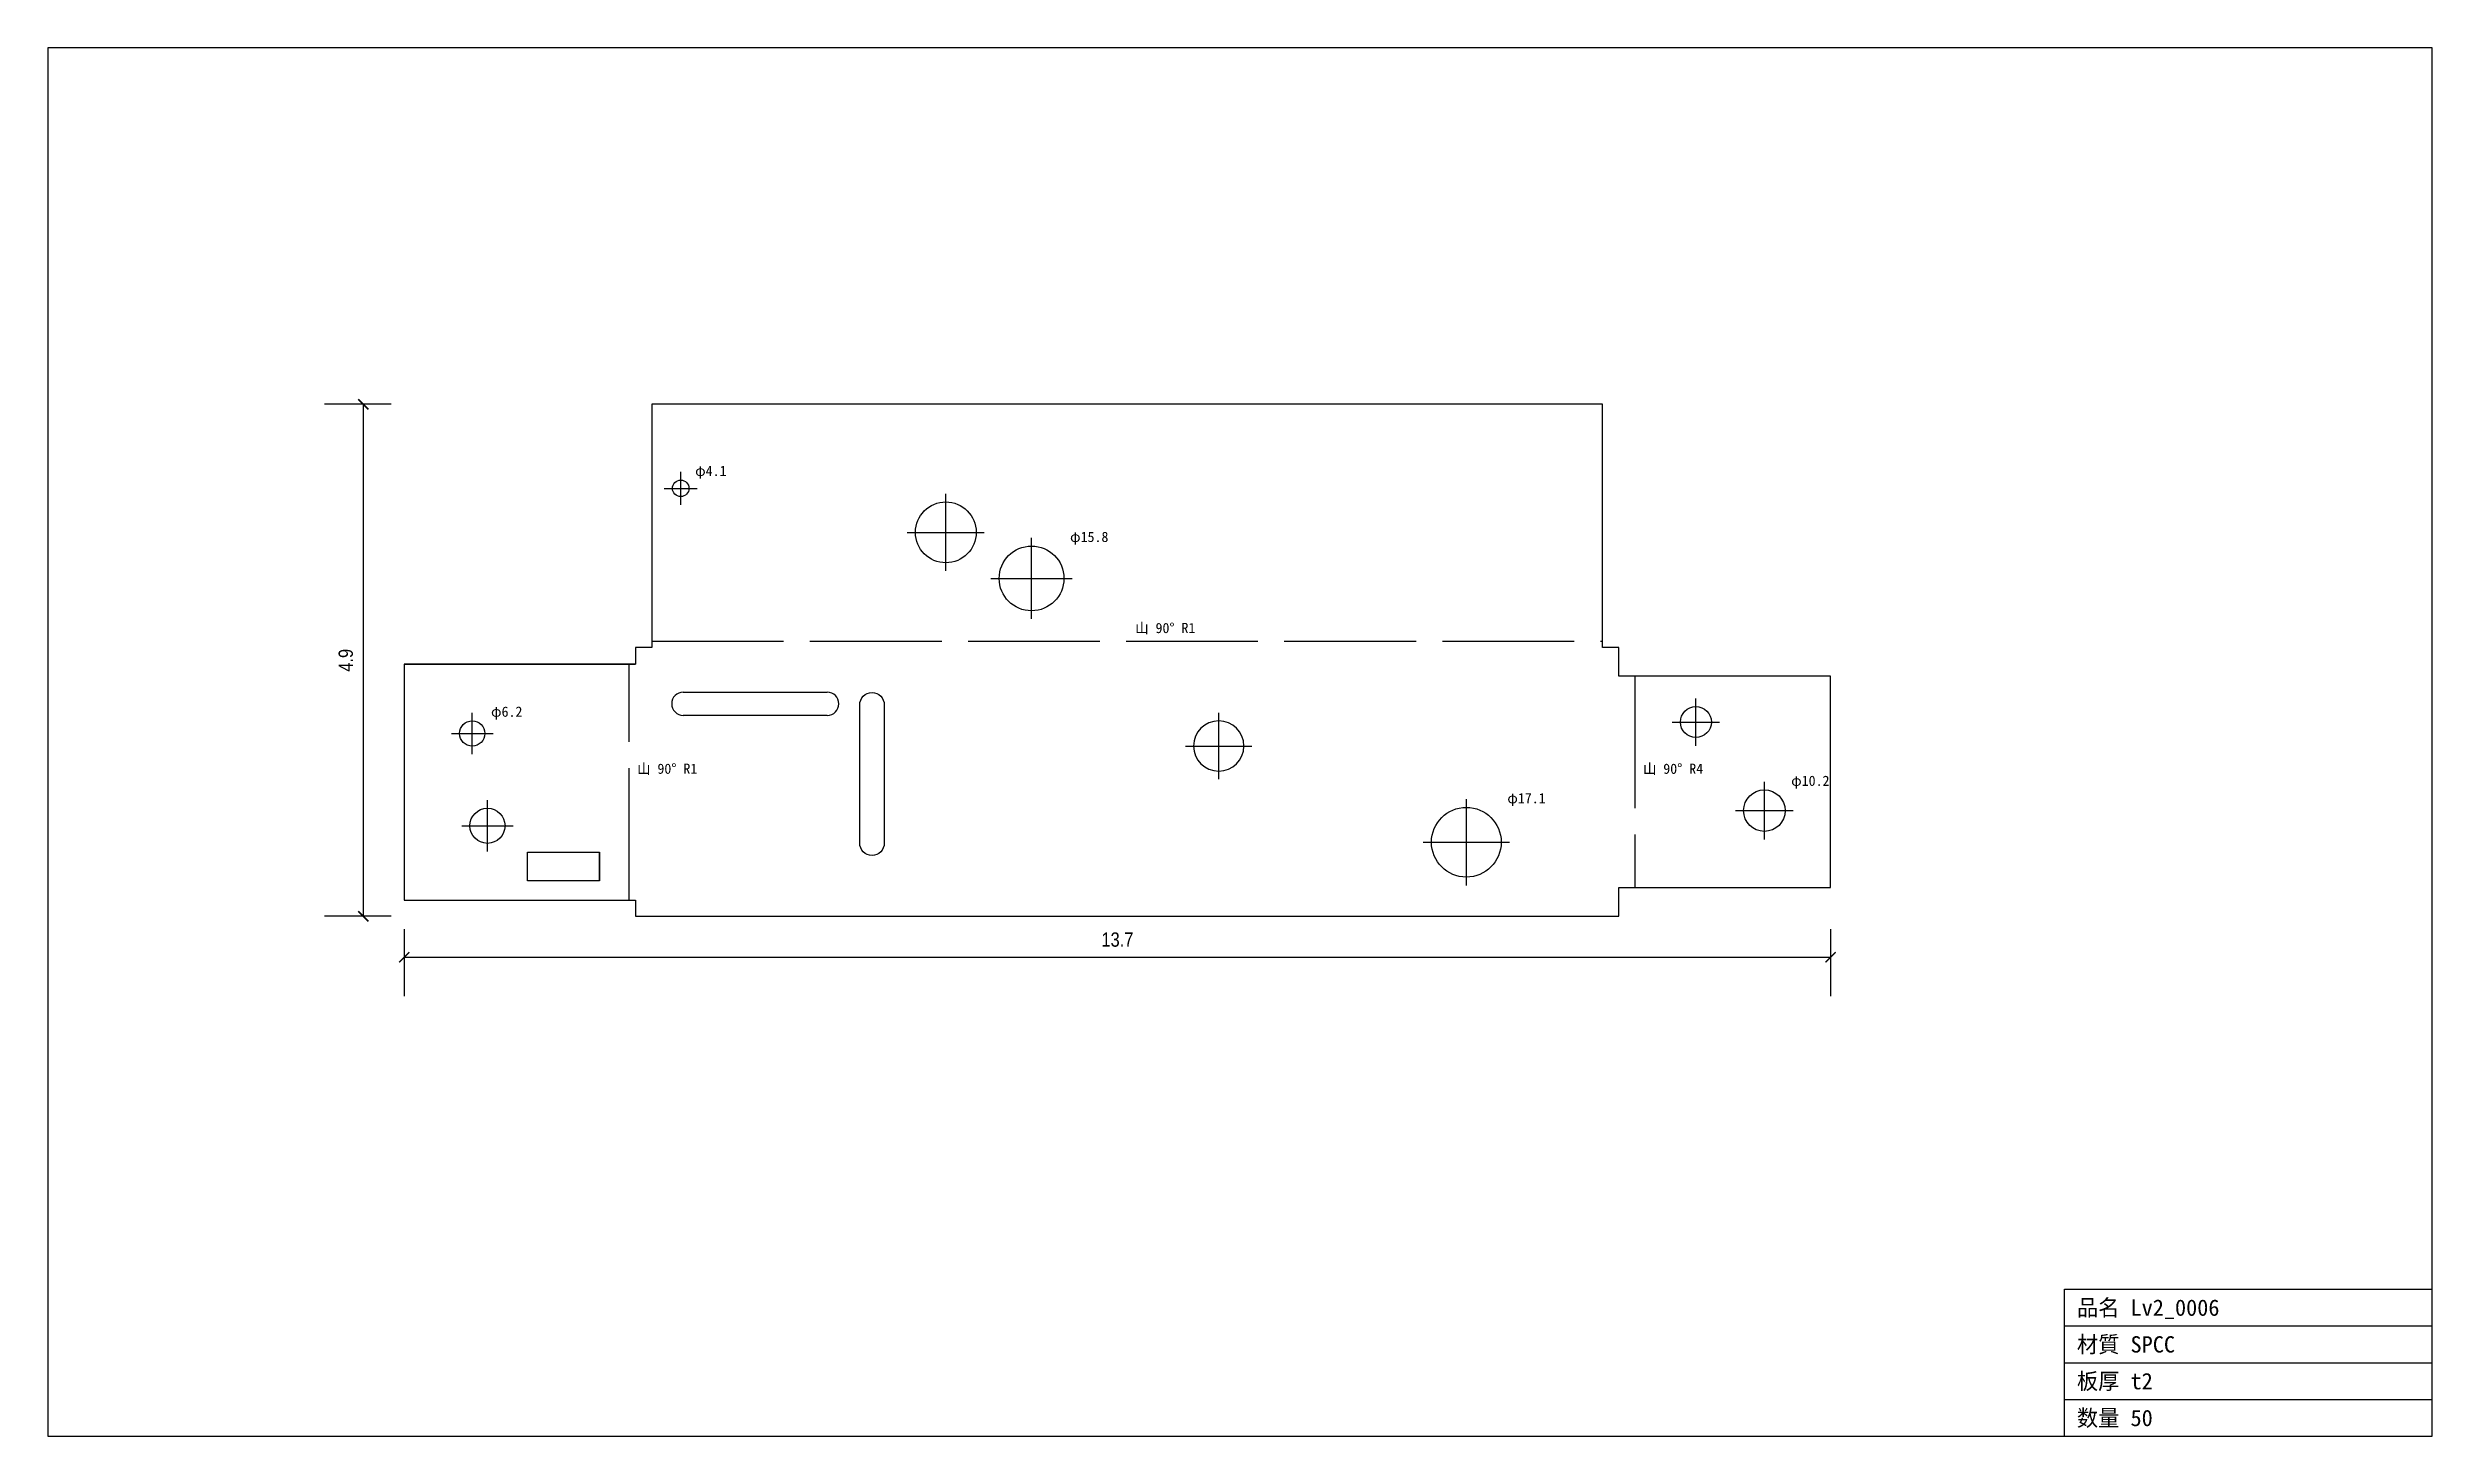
# Model space of a CAD drawing. Header units: inches. Extents: x -5.7 to 17.3, y -5 to 8.4.
import ezdxf

# ---------------------------------------------------------------- set-up
doc = ezdxf.new("R2010")
doc.units = ezdxf.units.IN
doc.linetypes.add('CENTER', pattern=[5.08, 3.175, -0.635, 0.635, -0.635])
doc.linetypes.add('DASHED', pattern=[1.524, 1.27, -0.254])
doc.styles.add('OpenSansCondensed-Light', font='OpenSansCondensed-Light.ttf')
doc.dimstyles.new('EZDXF', dxfattribs={"dimtxt": 0.25, "dimasz": 0.175, "dimexe": 0.375, "dimexo": 0.125, "dimgap": 0.1, "dimtad": 1, "dimlfac": 100, "dimzin": 12, "dimdsep": 46, "dimtxsty": 'OpenSansCondensed-Light', "dimblk": 'ARCHTICK', "dimcen": 2.5, "dimazin": 3, "dimtfac": 0.5, "dimtmove": 2, "dimatfit": 3})

# ---------------------------------------------------------------- blocks, each defined once
blk = doc.blocks.new('HOLE_D8_58')
blk.add_circle((0, 0), 0.169)
blk = doc.blocks.new('HOLE_D14_88')
blk.add_circle((0, 0), 0.293)
blk = doc.blocks.new('HOLE_D4_06')
blk.add_circle((0, 0), 0.0799)
blk = doc.blocks.new('_ARCHTICK')
at = {"color": 0, "linetype": 'BYBLOCK', "const_width": 0.15}
blk.add_lwpolyline([(-0.5, -0.5), (0.5, 0.5)], dxfattribs=at)

msp = doc.modelspace()

# ---------------------------------------------------------------- linework, layer by layer
at = {"color": 7, "linetype": 'CONTINUOUS'}
for p, q in [((17.316, 8.37), (-5.664, 8.37)), ((-5.664, 8.37), (-5.664, -5.011)), ((17.316, -5.011), (17.316, 8.37)), ((9.319, 4.934), (0.157, 4.934)), ((0.157, 4.934), (0.157, 3.988)), ((9.319, 2.589), (9.319, 4.934)), ((0.157, 3.988), (0.157, 3.904)), ((0.157, 3.904), (0.157, 3.539)), ((0.157, 3.539), (0.157, 2.589)), ((0.157, 2.589), (0, 2.589)), ((0, 2.589), (0, 2.431)), ((9.476, 2.589), (9.319, 2.589)), ((9.476, 2.502), (9.476, 2.589)), ((-2.228, 2.431), (-2.228, 0.157)), ((0, 2.431), (-2.228, 2.431)), ((-2.228, 2.431), (0, 2.431)), ((9.476, 2.437), (9.476, 2.502)), ((9.476, 2.313), (9.476, 2.437)), ((11.085, 2.313), (9.476, 2.313)), ((11.517, 2.313), (11.086, 2.313)), ((11.517, 0.276), (11.517, 2.313)), ((0.461, 2.16), (1.848, 2.16)), ((1.848, 1.936), (0.461, 1.936)), ((-1.039, 0.343), (-1.039, 0.617)), ((-1.039, 0.617), (-0.503, 0.617)), ((-0.503, 0.617), (-0.348, 0.617)), ((-0.348, 0.617), (-0.348, 0.489)), ((-0.348, 0.343), (-0.348, 0.617)), ((-0.348, 0.489), (-0.348, 0.343)), ((-0.348, 0.343), (-1.039, 0.343)), ((9.476, 0), (9.476, 0.276)), ((9.476, 0.276), (11.517, 0.276)), ((-2.228, 0.157), (0, 0.157)), ((0, 0.157), (0, 0)), ((0, 0), (9.476, 0)), ((13.772, -5.011), (13.772, -3.594)), ((13.772, -3.594), (17.316, -3.594)), ((13.772, -3.948), (17.316, -3.948)), ((13.772, -4.302), (17.316, -4.302)), ((13.772, -4.657), (17.316, -4.657)), ((-5.664, -5.011), (17.316, -5.011))]:
    msp.add_line(p, q, dxfattribs=at)
at = {"color": 1, "linetype": 'CENTER'}
for p, q in [((0.436, 3.965), (0.436, 4.283)), ((0.277, 4.124), (0.595, 4.124)), ((2.991, 3.328), (2.991, 4.072)), ((2.619, 3.7), (3.362, 3.7)), ((3.817, 2.866), (3.817, 3.647)), ((3.426, 3.256), (4.207, 3.256)), ((10.219, 1.643), (10.219, 2.1)), ((-1.573, 1.561), (-1.573, 1.962)), ((5.621, 1.321), (5.621, 1.961)), ((9.991, 1.872), (10.448, 1.872)), ((-1.774, 1.762), (-1.372, 1.762)), ((5.3, 1.641), (5.941, 1.641)), ((10.879, 0.739), (10.879, 1.296)), ((-1.426, 0.624), (-1.426, 1.119)), ((8.007, 0.298), (8.007, 1.129)), ((10.6, 1.018), (11.157, 1.018)), ((-1.674, 0.872), (-1.179, 0.872)), ((7.592, 0.714), (8.422, 0.714))]:
    msp.add_line(p, q, dxfattribs=at)
at = {"color": 4, "linetype": 'DASHED'}
for p, q in [((0.157, 2.651), (9.319, 2.651)), ((-0.062, 0.157), (-0.062, 2.431)), ((9.631, 2.313), (9.631, 0.276))]:
    msp.add_line(p, q, dxfattribs=at)
at = {"color": 7, "linetype": 'CONTINUOUS'}
msp.add_lwpolyline([(2.161, 0.705), (2.161, 2.038, -1), (2.398, 2.038), (2.398, 0.705, -1)], format="xyb", close=True, dxfattribs=at)
for centre, radius in [((3.817, 3.256), 0.312), ((-1.573, 1.762), 0.122), ((10.219, 1.872), 0.149), ((10.879, 1.018), 0.2), ((8.007, 0.714), 0.336)]:
    msp.add_circle(centre, radius, dxfattribs=at)
for centre, radius, start, end in [((0.461, 2.048), 0.112, 90, -90), ((1.848, 2.048), 0.112, -90, 90), ((5.621, 1.641), 0.242, 0, 180), ((5.621, 1.641), 0.242, 180, 0)]:
    msp.add_arc(centre, radius, start, end, dxfattribs=at)

# ---------------------------------------------------------------- block references
for name, p in [('HOLE_D4_06', (0.436, 4.124)), ('HOLE_D14_88', (2.991, 3.7)), ('HOLE_D8_58', (-1.426, 0.872))]:
    msp.add_blockref(name, p, dxfattribs=at)

# ---------------------------------------------------------------- texts
at = {"color": 2}
for s, height, p in [('φ4.1', 0.0984, (0.575, 4.243)), ('φ15.8', 0.0984, (4.188, 3.607)), ('山 90° R1', 0.0984, (4.817, 2.729)), ('φ6.2', 0.0984, (-1.392, 1.923)), ('山 90° R1', 0.0984, (0.017, 1.373)), ('山 90° R4', 0.0984, (9.71, 1.373)), ('φ17.1', 0.0984, (8.402, 1.089)), ('φ10.2', 0.0984, (11.137, 1.257)), ('品名 Lv2_0006', 0.15748, (13.891, -3.85)), ('材質 SPCC', 0.1575, (13.891, -4.204)), ('板厚 t2', 0.1575, (13.891, -4.558)), ('数量 50', 0.1575, (13.891, -4.913))]:
    msp.add_text(s, height=height, dxfattribs=at).set_placement(p)

# ---------------------------------------------------------------- dimensions: what is measured, and where the dimension line sits
msp.add_linear_dim(base=(-2.622, 0), p1=(-2.228, 0), p2=(-2.228, 4.934), angle=90, dimstyle='EZDXF', override={"dimtxt": 0.137795, "dimasz": 0.098425, "dimdec": 1, "dimlfac": 1}, dxfattribs=at).render()
msp.add_linear_dim(base=(-2.228, -0.394), p1=(-2.228, 0), p2=(11.517, 0), dimstyle='EZDXF', override={"dimtxt": 0.137795, "dimasz": 0.098425, "dimdec": 1, "dimlfac": 1}, dxfattribs=at).render()

doc.saveas('drawing.dxf')
